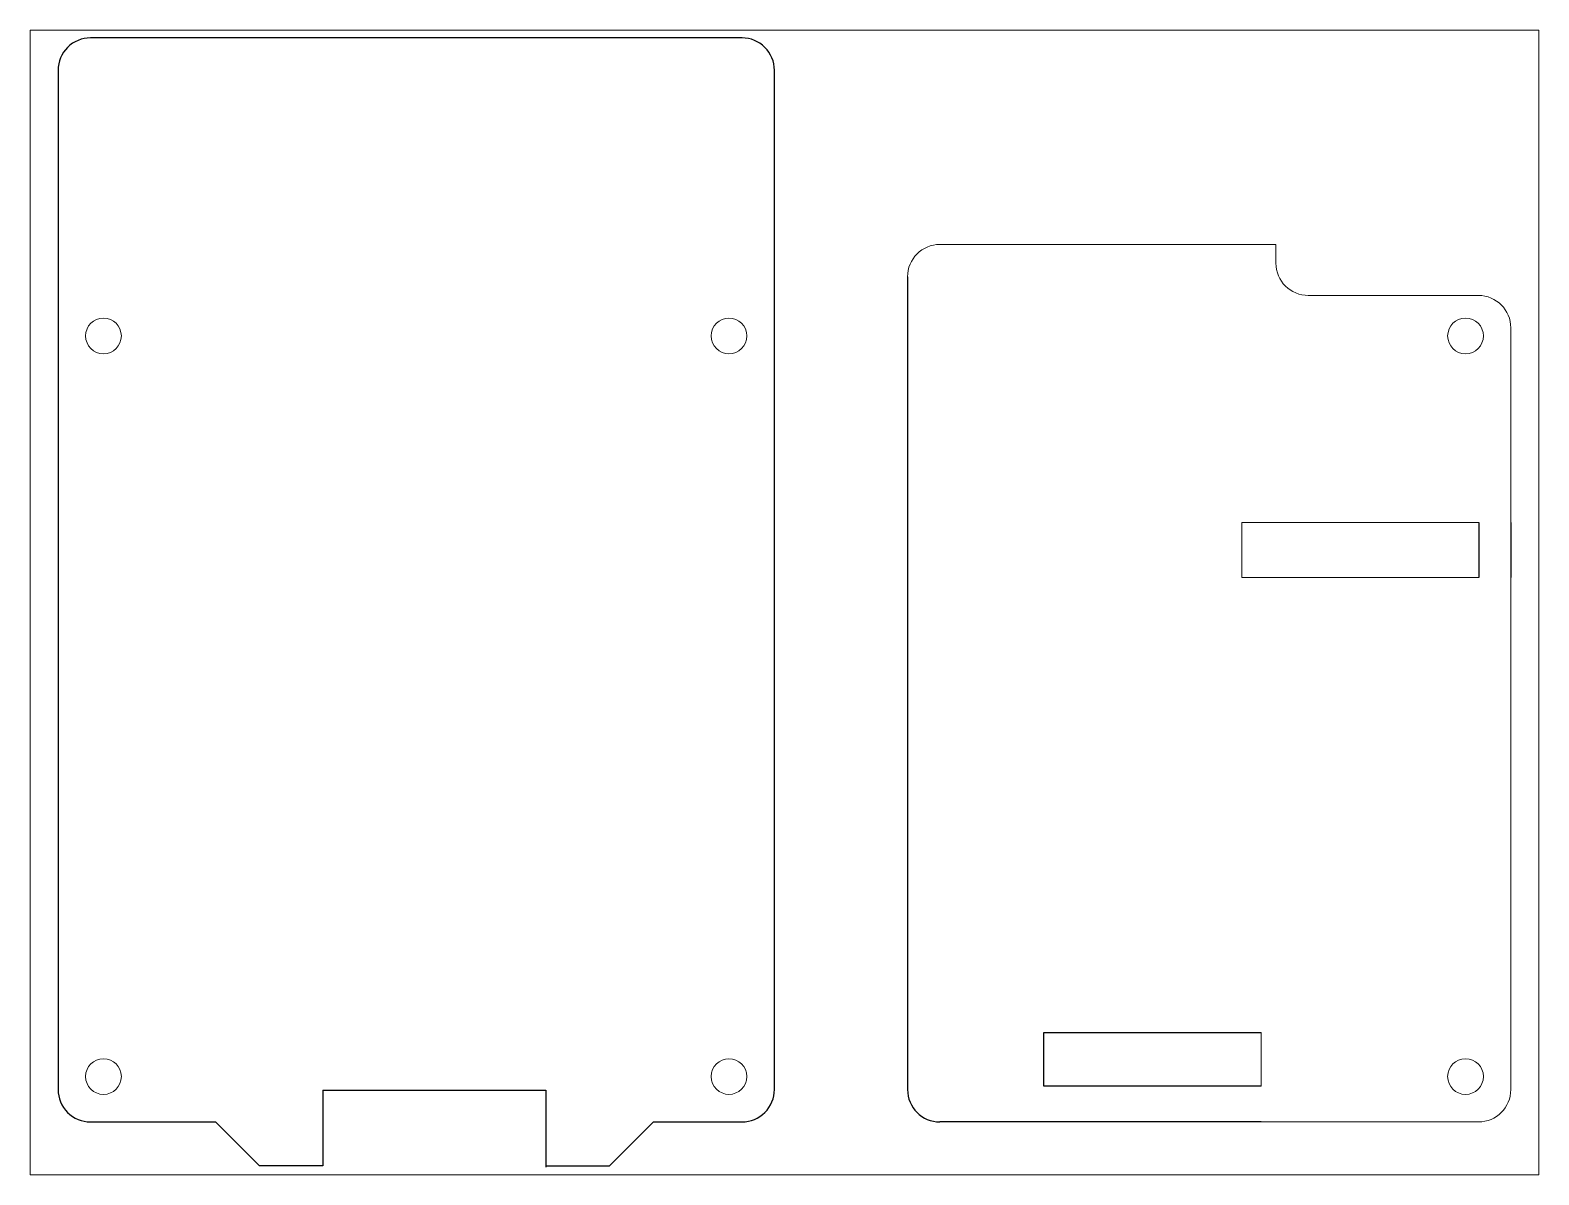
# Paper-space layout 'Layout2' of a CAD drawing. Header units: millimetres. Extents: x 26 to 231, y 20 to 176.
# The model-space entities are those that its viewports show. They can reach past a viewport. Long polylines and large blocks are cut down to what shows.
import ezdxf

# ---------------------------------------------------------------- set-up
doc = ezdxf.new("R2010")
doc.units = ezdxf.units.MM

msp = doc.modelspace()

# ---------------------------------------------------------------- linework, layer by layer
at = {"linetype": 'Continuous', "lineweight": 15}
for p, q in [((253.72, 127.32), (205.2, 127.32)), ((201.39, 122.27), (201.39, 108.78)), ((257.53, 108.78), (257.53, 122.27)), ((270.5, 111.13), (296.83, 111.13)), ((296.83, 111.13), (296.83, 109.67)), ((299.37, 107.13), (312.7, 107.13)), ((315.24, 89.35), (315.24, 104.59)), ((201.39, 100.78), (201.39, 89.22)), ((257.53, 89.22), (257.53, 100.78)), ((312.74, 89.35), (294.16, 89.35)), ((294.16, 89.35), (294.16, 85.03)), ((294.16, 85.03), (312.74, 85.03)), ((315.24, 85.03), (315.24, 44.9)), ((257.53, 48.71), (257.53, 61.59)), ((201.39, 49.09), (201.39, 48.71)), ((295.68, 49.36), (295.68, 45.16)), ((204.7, 42.36), (213.72, 42.36)), ((248.05, 42.36), (254.23, 42.36)), ((295.68, 42.36), (312.7, 42.36))]:
    msp.add_line(p, q, dxfattribs=at)
for p, q in [((267.96, 108.59), (267.96, 44.9)), ((312.74, 89.35), (312.74, 85.03)), ((315.24, 89.35), (315.24, 85.03)), ((278.64, 45.16), (278.64, 49.36)), ((278.64, 49.36), (295.68, 49.36)), ((295.68, 45.16), (278.64, 45.16)), ((222.15, 44.86), (239.62, 44.86)), ((222.15, 44.86), (222.15, 38.91)), ((239.62, 44.86), (239.62, 38.82)), ((217.17, 38.91), (213.72, 42.36)), ((244.6, 38.91), (248.05, 42.36)), ((295.68, 42.36), (270.5, 42.36)), ((222.15, 38.91), (217.17, 38.91)), ((239.62, 38.91), (244.6, 38.91))]:
    msp.add_line(p, q)
msp.add_lwpolyline([(248.05, 42.36), (254.99, 42.36, 0.414214), (257.53, 44.9), (257.53, 124.78, 0.414214), (254.99, 127.32), (203.93, 127.32, 0.414214), (201.39, 124.78), (201.39, 44.9, 0.414214), (203.93, 42.36), (213.72, 42.36)], format="xyb")
for centre in [(204.95, 103.96), (253.97, 103.96), (311.69, 103.96), (204.95, 45.92), (253.97, 45.92), (311.69, 45.92)]:
    msp.add_circle(centre, 1.4, dxfattribs=at)
for centre, start, end in [((270.5, 108.59), 90, 180), ((299.37, 109.67), 180, 270), ((312.7, 104.59), 0, 90), ((312.7, 44.9), 270, 0)]:
    msp.add_arc(centre, 2.54, start, end, dxfattribs=at)
msp.add_arc((270.5, 44.9), 2.54, 180, 270)

psp = doc.layouts.new('Layout2')

# ---------------------------------------------------------------- viewports
at = {"layer": '0', "color": 3}
psp.add_viewport(center=(128.5, 97.5), size=(205.6, 156), view_center_point=(258.32, 83.07), view_height=89.7071, dxfattribs=at)

doc.saveas('drawing.dxf')
